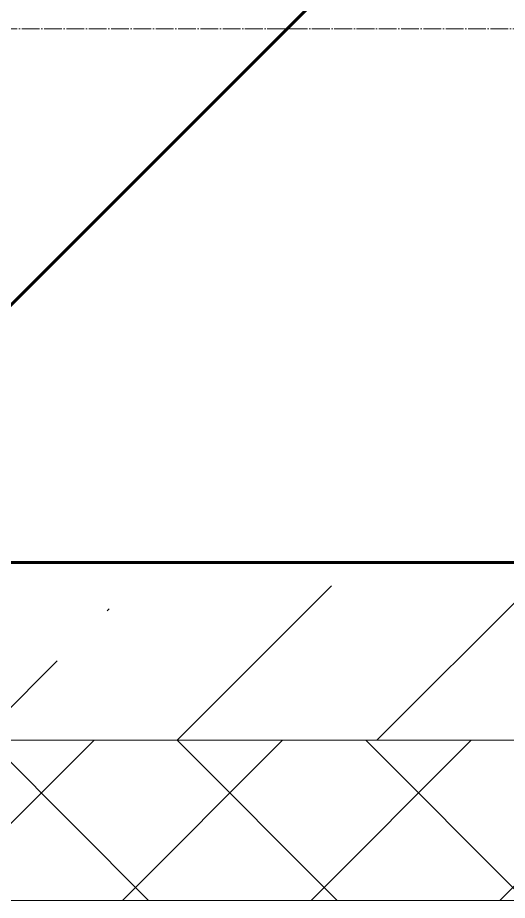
# Model space of a CAD drawing. Header units: millimetres. Extents: x -56773 to 323062, y -262288 to 76460.
# Drawn here: x 111639 to 112190, y -247889 to -246896 of the extents above; entities that cross this region are included whole.
import ezdxf

# ---------------------------------------------------------------- set-up
doc = ezdxf.new("R2010")
doc.units = ezdxf.units.MM
doc.linetypes.add('ADSK_Линия сетки', pattern=[25, 20, -2.5, 0, -2.5])
for name, color, linetype, lineweight in [('1.1) Шлифовка потолка', 5, 'Continuous', 60), ('Оси', 7, 'Continuous', 9), ('Стены наружные', 7, 'Continuous', 18), ('Стены несущие', 7, 'Continuous', 30), ('Стены отделка', 7, 'Continuous', 30), ('Стены штриховка', 7, 'Continuous', 9)]:
    doc.layers.add(name, color=color, linetype=linetype, lineweight=lineweight)

msp = doc.modelspace()

# ---------------------------------------------------------------- hatches: boundary and pattern name
at = {"layer": '1.1) Шлифовка потолка', "transparency": 33554687}
h = msp.add_hatch(dxfattribs=at)
h.set_pattern_fill('ANSI31', color=256, scale=333)
h.paths.add_polyline_path([(111202.2448, -239283.7359), (114627.2448, -239283.7359), (114627.2448, -247508.7359), (111202.2448, -247508.7359)])
at = {"layer": 'Стены наружные', "lineweight": 9}
h = msp.add_hatch(dxfattribs=at)
h.set_pattern_fill('FP_2', color=256, style=0, pattern_type=2)
h.set_pattern_definition([(45, (69027.24, -250313.7), (84.18955, 308.69595), [396.875, -79.375, 3.353, -76.022])])
h.paths.add_polyline_path([(114627.2448, -247708.7359), (114627.2448, -247508.7359), (114302.2448, -247508.7359), (114302.2448, -247708.7359), (114519.4186, -247708.7359)])
h.paths.add_polyline_path([(111297.3747, -247708.7359), (113352.2448, -247708.7359), (113352.2448, -247508.7359), (111227.2448, -247508.7359), (111227.2448, -247708.7359), (111288.6306, -247708.7359)])
h = msp.add_hatch(dxfattribs=at)
h.set_pattern_fill('FP_4', color=256, style=0, pattern_type=2)
h.set_pattern_definition([(45, (69027.24, -250313.7), (-106.066, 106.066), []), (135, (69027.24, -250313.7), (-106.066, -106.066), [])])
h.paths.add_polyline_path([(114519.4186, -247888.7359), (115007.2448, -247888.7359), (115007.2448, -247708.7359), (114302.2448, -247708.7359), (114302.2448, -247888.7359)])
h.paths.add_polyline_path([(111027.2448, -247888.7359), (113352.2448, -247888.7359), (113352.2448, -247708.7359), (111027.2448, -247708.7359), (111027.2448, -247724.5208)])

# ---------------------------------------------------------------- linework, layer by layer
at = {"layer": '1.1) Шлифовка потолка'}
msp.add_lwpolyline([(111202.2448, -239283.7359), (114627.2448, -239283.7359), (114627.2448, -247508.7359), (111202.2448, -247508.7359)], close=True, dxfattribs=at)
at = {"layer": 'Оси', "color": 253, "linetype": 'ADSK_Линия сетки', "lineweight": 5, "true_color": 0xaaaaaa}
msp.add_line((117763.2854, -246908.7359), (74285.9777, -246908.7359), dxfattribs=at)
at = {"layer": 'Стены несущие', "color": 174, "lineweight": 9, "true_color": 0x0000a0}
msp.add_line((111902.2448, -247508.7359), (111652.2448, -247508.7359), dxfattribs=at)
at = {"layer": 'Стены несущие', "lineweight": 9}
msp.add_line((113352.2448, -247508.7359), (111977.2448, -247508.7359), dxfattribs=at)
at = {"layer": 'Стены отделка', "lineweight": 9}
msp.add_line((110847.2448, -247888.7359), (113352.2448, -247888.7359), dxfattribs=at)
at = {"layer": 'Стены штриховка', "color": 174, "lineweight": 9, "true_color": 0x0000a0}
for p, q in [((111577.2448, -247508.7359), (111652.2448, -247508.7359)), ((111902.2448, -247508.7359), (111977.2448, -247508.7359))]:
    msp.add_line(p, q, dxfattribs=at)
at = {"layer": 'Стены штриховка', "lineweight": 9}
msp.add_line((111227.2448, -247708.7359), (113352.2448, -247708.7359), dxfattribs=at)

doc.saveas('drawing.dxf')
